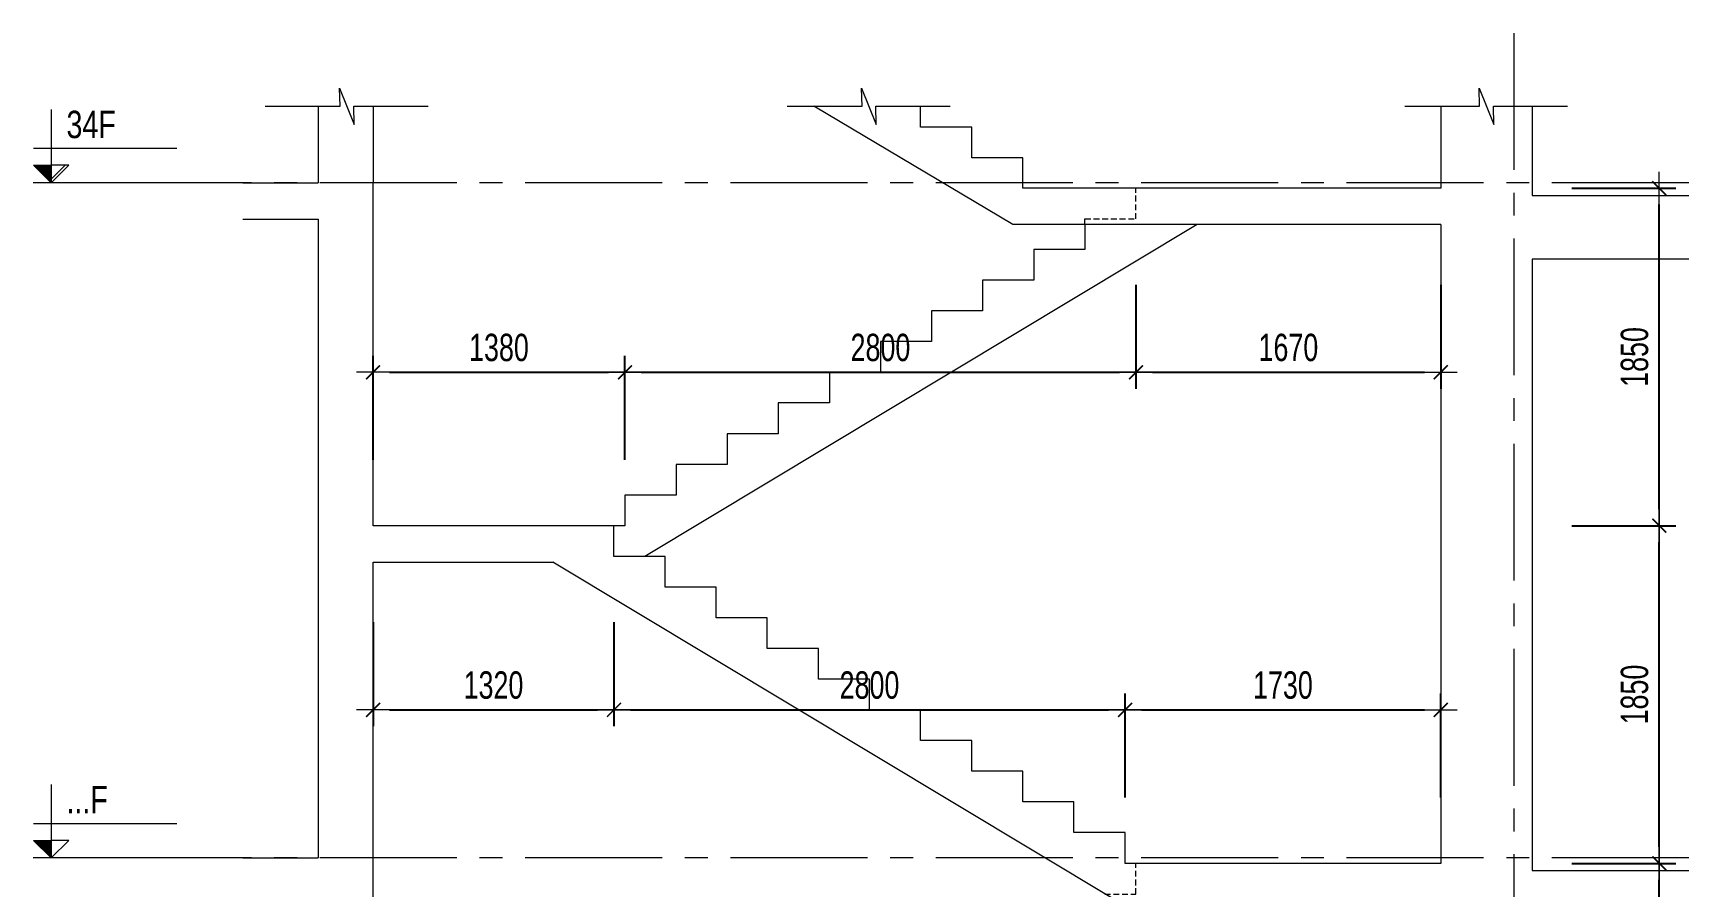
# Model space of a CAD drawing. Header units: millimetres. Extents: x -179076 to 100718, y -27473 to 38481.
# Drawn here: x 75570 to 84641, y -10800 to -6121 of the extents above; entities that cross this region are included whole.
import ezdxf

# ---------------------------------------------------------------- set-up
doc = ezdxf.new("R2010")
doc.units = ezdxf.units.MM
doc.linetypes.add('CENTER2', pattern=[1.125, 0.75, -0.125, 0.125, -0.125])
doc.linetypes.add('HIDDEN2', pattern=[4.762499999999999, 3.175, -1.5875])
doc.layers.get('Defpoints').update_dxf_attribs({"color": 151, "lineweight": 9})
for name, color, linetype, lineweight in [('NDC_S_ANNO', 7, 'Continuous', 20), ('NDC_S_AXIS', 5, 'CENTER2', 13), ('NDC_S_CONTINUOUS', 3, 'Continuous', 20), ('NDC_S_DIM', 1, 'Continuous', 15), ('NDC_S_HIDDEN', 8, 'HIDDEN2', 13), ('NDC_S_SLAB', 2, 'Continuous', 20), ('NDC_S_SYMBOL', 1, 'Continuous', 15), ('NDC_S_TEXT SYMBOL', 7, 'Continuous', 20), ('NDC_S_VN TEXT', 7, 'Continuous', 20)]:
    doc.layers.add(name, color=color, linetype=linetype, lineweight=lineweight)
doc.styles.add('NDC_ANNO', font='', dxfattribs={"width": 0.8})
doc.styles.add('NDC_DIM', font='', dxfattribs={"width": 0.75})
doc.styles.get('NDC_ANNO').set_extended_font_data('Dotum')
doc.styles.get('NDC_DIM').set_extended_font_data('Dotum')
doc.dimstyles.new('NDC_dim_60', dxfattribs={"dimscale": 60, "dimtxt": 2.5, "dimasz": 1.5, "dimexe": 1.5, "dimexo": 2.5, "dimgap": 1, "dimtad": 1, "dimdec": 0, "dimzin": 0, "dimdsep": 46, "dimtxsty": 'NDC_DIM', "dimblk": 'DIMMARK', "dimcen": 0.09, "dimdle": 1.2, "dimclrd": 1, "dimclre": 1, "dimclrt": 3, "dimadec": 0, "dimazin": 0, "dimtfac": 1, "dimtdec": 0, "dimtix": 1, "dimtofl": 0, "dimtmove": 0, "dimatfit": 3, "dimfxl": 8, "dimfxlon": 1, "dimtolj": 1, "dimtzin": 0, "dimarcsym": 0})

# ---------------------------------------------------------------- blocks, each defined once
blk = doc.blocks.new('kata_block_CT')
at = {"layer": 'NDC_S_ANNO'}
blk.add_hatch(color=3, dxfattribs=at).paths.add_polyline_path([(0, 1.596954857557648), (-1.612010908633238, 1.596954857557648), (0, 0)])
at = {"layer": 'NDC_S_ANNO', "ltscale": 50}
h = blk.add_hatch(dxfattribs=at)
h.set_pattern_fill('ANSI31', color=256, scale=1.406250541793835, style=0)
h.set_pattern_definition([(45.00000000000001, (0, 5.456968210637569e-12), (-3.157122508925224, 3.157122508925225), [])])
h.paths.add_polyline_path([(0, 1.596954857557648), (0, 0), (1.612010908924276, 1.596954857557648)])
for p, q in [((-1.592704896858777, 3.140833880479477), (11.46947077315417, 3.140833880479477)), ((11.56125648126181, 5.456968210637569e-12), (-1.63869572513795, 5.456968210637569e-12))]:
    blk.add_line(p, q, dxfattribs=at)
for points in [[(0, 6.69495074864426), (0, 0)], [(0, 0), (-1.612010908924276, 1.596954857557648), (0, 1.596954857557648)], [(0, 0), (1.612010908924276, 1.596954857557648), (0, 1.596954857557648)]]:
    blk.add_lwpolyline(points, dxfattribs=at)
at = {"layer": 'NDC_S_ANNO', "color": 8, "ltscale": 50}
blk.add_lwpolyline([(0, 0), (-1.612010908633238, 1.596954857557648), (0, 1.596954857557648)], dxfattribs=at)
at = {"layer": 'NDC_S_TEXT SYMBOL', "color": 3, "style": 'NDC_ANNO', "width": 0.8}
blk.add_attdef('CT', (1.409564409346785, 4.068271311703938), '', height=2.5, dxfattribs=at)
blk = doc.blocks.new('DIMMARK')
at = {"layer": 'NDC_S_DIM', "color": 1}
blk.add_line((-1.5, 0), (1, 0), dxfattribs=at)
at = {"layer": 'NDC_S_DIM', "color": 2, "const_width": 0.1}
blk.add_lwpolyline([(-0.4242640687119285, -0.4242640687119285), (0.4242640687119285, 0.4242640687119285)], dxfattribs=at)
blk = doc.blocks.new('*D369')
at = {"layer": 'Defpoints', "color": 0, "transparency": 16777216}
for p in [(77432.35806137402, -8821.060993765823), (78752.35806145219, -8821.060993765823), (78752.35806145219, -9830.151902862119)]:
    blk.add_point(p, dxfattribs=at)
at = {"layer": 'NDC_S_DIM', "color": 1, "lineweight": -2, "transparency": 16777216}
for p, q in [((77432.35806137402, -9350.151902862119), (77432.35806137402, -9920.151902862119)), ((78752.35806145219, -9350.151902862119), (78752.35806145219, -9920.151902862119)), ((77522.35806137402, -9830.151902862119), (78662.35806145219, -9830.151902862119))]:
    blk.add_line(p, q, dxfattribs=at)
at = {"layer": 'NDC_S_DIM', "color": 1, "lineweight": -2, "transparency": 16777216, "xscale": 90, "yscale": 90, "zscale": 90, "rotation": 180}
blk.add_blockref('DIMMARK', (77432.35806137402, -9830.151902862119), dxfattribs=at)
at = {"layer": 'NDC_S_DIM', "color": 1, "lineweight": -2, "transparency": 16777216, "xscale": 90, "yscale": 90, "zscale": 90}
blk.add_blockref('DIMMARK', (78752.35806145219, -9830.151902862119), dxfattribs=at)
at = {"layer": 'NDC_S_DIM', "color": 3, "transparency": 16777216, "insert": (78092.3580614131, -9695.050138954384), "char_height": 150, "attachment_point": 5, "style": 'NDC_DIM'}
blk.add_mtext('\\A1;1320', dxfattribs=at)
blk = doc.blocks.new('*D370')
at = {"layer": 'Defpoints', "color": 0, "transparency": 16777216}
for p in [(78752.35806145219, -8821.060993765823), (81552.35806137402, -9830.151902862119), (81552.35806137402, -10641.06099595525)]:
    blk.add_point(p, dxfattribs=at)
at = {"layer": 'NDC_S_DIM', "color": 1, "lineweight": -2, "transparency": 16777216}
for p, q in [((78752.35806145219, -9350.151902862119), (78752.35806145219, -9920.151902862119)), ((81552.35806137402, -10310.15190286212), (81552.35806137402, -9740.151902862119)), ((78842.35806145219, -9830.151902862119), (81462.35806137402, -9830.151902862119))]:
    blk.add_line(p, q, dxfattribs=at)
at = {"layer": 'NDC_S_DIM', "color": 1, "lineweight": -2, "transparency": 16777216, "xscale": 90, "yscale": 90, "zscale": 90, "rotation": 180}
blk.add_blockref('DIMMARK', (78752.35806145219, -9830.151902862119), dxfattribs=at)
at = {"layer": 'NDC_S_DIM', "color": 1, "lineweight": -2, "transparency": 16777216, "xscale": 90, "yscale": 90, "zscale": 90}
blk.add_blockref('DIMMARK', (81552.35806137402, -9830.151902862119), dxfattribs=at)
at = {"layer": 'NDC_S_DIM', "color": 3, "transparency": 16777216, "insert": (80152.3580614131, -9695.050138954384), "char_height": 150, "attachment_point": 5, "style": 'NDC_DIM'}
blk.add_mtext('\\A1;2800', dxfattribs=at)
blk = doc.blocks.new('*D371')
at = {"layer": 'Defpoints', "color": 0, "transparency": 16777216}
for p in [(83282.3580613044, -9830.151902862119), (81552.35806137402, -10641.06099595525), (83282.3580613044, -10671.06099377781)]:
    blk.add_point(p, dxfattribs=at)
at = {"layer": 'NDC_S_DIM', "color": 1, "lineweight": -2, "transparency": 16777216}
for p, q in [((81552.35806137402, -10310.15190286212), (81552.35806137402, -9740.151902862119)), ((83282.3580613044, -10310.15190286212), (83282.3580613044, -9740.151902862119)), ((81642.35806137402, -9830.151902862119), (83192.3580613044, -9830.151902862119))]:
    blk.add_line(p, q, dxfattribs=at)
at = {"layer": 'NDC_S_DIM', "color": 1, "lineweight": -2, "transparency": 16777216, "xscale": 90, "yscale": 90, "zscale": 90, "rotation": 180}
blk.add_blockref('DIMMARK', (81552.35806137402, -9830.151902862119), dxfattribs=at)
at = {"layer": 'NDC_S_DIM', "color": 1, "lineweight": -2, "transparency": 16777216, "xscale": 90, "yscale": 90, "zscale": 90}
blk.add_blockref('DIMMARK', (83282.3580613044, -9830.151902862119), dxfattribs=at)
at = {"layer": 'NDC_S_DIM', "color": 3, "transparency": 16777216, "insert": (82417.35806133921, -9695.050138954384), "char_height": 150, "attachment_point": 5, "style": 'NDC_DIM'}
blk.add_mtext('\\A1;1730', dxfattribs=at)
blk = doc.blocks.new('*D372')
at = {"layer": 'Defpoints', "color": 0, "transparency": 16777216}
for p in [(78812.35806145219, -7980.151902852106), (77432.35806137402, -8821.060993765823), (78812.35806145219, -8821.060993765823)]:
    blk.add_point(p, dxfattribs=at)
at = {"layer": 'NDC_S_DIM', "color": 1, "lineweight": -2, "transparency": 16777216}
for p, q in [((77432.35806137402, -8460.151902852107), (77432.35806137402, -7890.151902852106)), ((78812.35806145219, -8460.151902852107), (78812.35806145219, -7890.151902852106)), ((77522.35806137402, -7980.151902852106), (78722.35806145219, -7980.151902852106))]:
    blk.add_line(p, q, dxfattribs=at)
at = {"layer": 'NDC_S_DIM', "color": 1, "lineweight": -2, "transparency": 16777216, "xscale": 90, "yscale": 90, "zscale": 90, "rotation": 180}
blk.add_blockref('DIMMARK', (77432.35806137402, -7980.151902852106), dxfattribs=at)
at = {"layer": 'NDC_S_DIM', "color": 1, "lineweight": -2, "transparency": 16777216, "xscale": 90, "yscale": 90, "zscale": 90}
blk.add_blockref('DIMMARK', (78812.35806145219, -7980.151902852106), dxfattribs=at)
at = {"layer": 'NDC_S_DIM', "color": 3, "transparency": 16777216, "insert": (78122.3580614131, -7845.050138944373), "char_height": 150, "attachment_point": 5, "style": 'NDC_DIM'}
blk.add_mtext('\\A1;1380', dxfattribs=at)
blk = doc.blocks.new('*D373')
at = {"layer": 'Defpoints', "color": 0, "transparency": 16777216}
for p in [(81612.35806137402, -7139.24281193839), (81612.35806137402, -7980.151902852106), (78812.35806145219, -8821.060993765823)]:
    blk.add_point(p, dxfattribs=at)
at = {"layer": 'NDC_S_DIM', "color": 1, "lineweight": -2, "transparency": 16777216}
for p, q in [((81612.35806137402, -7500.151902852106), (81612.35806137402, -8070.151902852106)), ((78812.35806145219, -8460.151902852107), (78812.35806145219, -7890.151902852106)), ((78902.35806145219, -7980.151902852106), (81522.35806137402, -7980.151902852106))]:
    blk.add_line(p, q, dxfattribs=at)
at = {"layer": 'NDC_S_DIM', "color": 1, "lineweight": -2, "transparency": 16777216, "xscale": 90, "yscale": 90, "zscale": 90, "rotation": 180}
blk.add_blockref('DIMMARK', (78812.35806145219, -7980.151902852106), dxfattribs=at)
at = {"layer": 'NDC_S_DIM', "color": 1, "lineweight": -2, "transparency": 16777216, "xscale": 90, "yscale": 90, "zscale": 90}
blk.add_blockref('DIMMARK', (81612.35806137402, -7980.151902852106), dxfattribs=at)
at = {"layer": 'NDC_S_DIM', "color": 3, "transparency": 16777216, "insert": (80212.3580614131, -7845.050138944373), "char_height": 150, "attachment_point": 5, "style": 'NDC_DIM'}
blk.add_mtext('\\A1;2800', dxfattribs=at)
blk = doc.blocks.new('*D374')
at = {"layer": 'Defpoints', "color": 0, "transparency": 16777216}
for p in [(81612.35806137402, -7139.24281193839), (83282.3580613044, -7171.060993757906), (83282.3580613044, -7980.151902852106)]:
    blk.add_point(p, dxfattribs=at)
at = {"layer": 'NDC_S_DIM', "color": 1, "lineweight": -2, "transparency": 16777216}
for p, q in [((81612.35806137402, -7500.151902852106), (81612.35806137402, -8070.151902852106)), ((83282.3580613044, -7500.151902852106), (83282.3580613044, -8070.151902852106)), ((81702.35806137402, -7980.151902852106), (83192.3580613044, -7980.151902852106))]:
    blk.add_line(p, q, dxfattribs=at)
at = {"layer": 'NDC_S_DIM', "color": 1, "lineweight": -2, "transparency": 16777216, "xscale": 90, "yscale": 90, "zscale": 90, "rotation": 180}
blk.add_blockref('DIMMARK', (81612.35806137402, -7980.151902852106), dxfattribs=at)
at = {"layer": 'NDC_S_DIM', "color": 1, "lineweight": -2, "transparency": 16777216, "xscale": 90, "yscale": 90, "zscale": 90}
blk.add_blockref('DIMMARK', (83282.3580613044, -7980.151902852106), dxfattribs=at)
at = {"layer": 'NDC_S_DIM', "color": 3, "transparency": 16777216, "insert": (82447.35806133921, -7845.050138944373), "char_height": 150, "attachment_point": 5, "style": 'NDC_DIM'}
blk.add_mtext('\\A1;1670', dxfattribs=at)
blk = doc.blocks.new('*D478')
at = {"layer": 'Defpoints', "color": 0, "transparency": 16777216}
for p in [(81552.35806137405, -10671.06099377782), (84479.36586647395, -10671.06099377782), (78812.35806145234, -12521.06099376583)]:
    blk.add_point(p, dxfattribs=at)
at = {"layer": 'NDC_S_DIM', "color": 1, "lineweight": -2, "transparency": 16777216}
for p, q in [((83999.36586647395, -10671.06099377782), (84569.36586647395, -10671.06099377782)), ((84479.36586647395, -12431.06099376583), (84479.36586647395, -10761.06099377782)), ((83999.36586647395, -12521.06099376583), (84569.36586647395, -12521.06099376583))]:
    blk.add_line(p, q, dxfattribs=at)
at = {"layer": 'NDC_S_DIM', "color": 1, "lineweight": -2, "transparency": 16777216, "xscale": 90, "yscale": 90, "zscale": 90}
for p, rotation in [((84479.36586647395, -10671.06099377782), 90), ((84479.36586647395, -12521.06099376583), 270)]:
    blk.add_blockref('DIMMARK', p, dxfattribs=dict(at, rotation=rotation))
at = {"layer": 'NDC_S_DIM', "color": 3, "transparency": 16777216, "insert": (84344.2641025662, -11596.06099377185), "char_height": 150, "attachment_point": 5, "rotation": 90, "style": 'NDC_DIM'}
blk.add_mtext('\\A1;1850', dxfattribs=at)
blk = doc.blocks.new('*D536')
at = {"layer": 'Defpoints', "color": 0, "transparency": 16777216}
for p in [(78812.35806145222, -8821.060993765826), (84479.36586647398, -8821.060993765826), (81552.35806137405, -10671.06099377782)]:
    blk.add_point(p, dxfattribs=at)
at = {"layer": 'NDC_S_DIM', "color": 1, "lineweight": -2, "transparency": 16777216}
for p, q in [((83999.36586647398, -8821.060993765826), (84569.36586647398, -8821.060993765826)), ((84479.36586647398, -10581.06099377782), (84479.36586647398, -8911.060993765826)), ((83999.36586647398, -10671.06099377782), (84569.36586647398, -10671.06099377782))]:
    blk.add_line(p, q, dxfattribs=at)
at = {"layer": 'NDC_S_DIM', "color": 1, "lineweight": -2, "transparency": 16777216, "xscale": 90, "yscale": 90, "zscale": 90}
for p, rotation in [((84479.36586647398, -8821.060993765826), 90), ((84479.36586647398, -10671.06099377782), 270)]:
    blk.add_blockref('DIMMARK', p, dxfattribs=dict(at, rotation=rotation))
at = {"layer": 'NDC_S_DIM', "color": 3, "transparency": 16777216, "insert": (84344.26410256623, -9746.060993771844), "char_height": 150, "attachment_point": 5, "rotation": 90, "style": 'NDC_DIM'}
blk.add_mtext('\\A1;1850', dxfattribs=at)
blk = doc.blocks.new('*D537')
at = {"layer": 'Defpoints', "color": 0, "transparency": 16777216}
for p in [(80992.3580613702, -6971.060995955248), (84479.365866474, -6971.060995955248), (78812.35806145222, -8821.060993765826)]:
    blk.add_point(p, dxfattribs=at)
at = {"layer": 'NDC_S_DIM', "color": 1, "lineweight": -2, "transparency": 16777216}
for p, q in [((83999.365866474, -6971.060995955248), (84569.365866474, -6971.060995955248)), ((84479.365866474, -8731.060993765826), (84479.365866474, -7061.060995955248)), ((83999.365866474, -8821.060993765826), (84569.365866474, -8821.060993765826))]:
    blk.add_line(p, q, dxfattribs=at)
at = {"layer": 'NDC_S_DIM', "color": 1, "lineweight": -2, "transparency": 16777216, "xscale": 90, "yscale": 90, "zscale": 90}
for p, rotation in [((84479.365866474, -6971.060995955248), 90), ((84479.365866474, -8821.060993765826), 270)]:
    blk.add_blockref('DIMMARK', p, dxfattribs=dict(at, rotation=rotation))
at = {"layer": 'NDC_S_DIM', "color": 3, "transparency": 16777216, "insert": (84344.26410256626, -7896.06099486056), "char_height": 150, "attachment_point": 5, "rotation": 90, "style": 'NDC_DIM'}
blk.add_mtext('\\A1;1850', dxfattribs=at)

msp = doc.modelspace()

# ---------------------------------------------------------------- linework, layer by layer
at = {"layer": 'NDC_S_AXIS', "ltscale": 1000}
for p, q in [((83682.35806132, -6121.442662358916), (83682.35806132, -25913.11414525133)), ((84641.42578474196, -6941.060995955245), (75574.20927440524, -6941.060995955245)), ((84641.42578474196, -10641.06099595525), (75574.20927440524, -10641.06099595525))]:
    msp.add_line(p, q, dxfattribs=at)
at = {"layer": 'NDC_S_CONTINUOUS'}
msp.add_line((81947.80625251032, -7171.060993757906), (78920.7792254849, -8989.24281194852), dxfattribs=at)
msp.add_lwpolyline([(81332.35806137402, -7171.060995989937), (81332.35806137402, -7307.424630121203), (81052.35806137402, -7307.424630121203), (81052.35806137402, -7475.606448304016), (80772.35806137402, -7475.606448304016), (80772.35806137402, -7643.788266486713), (80492.35806137402, -7643.788266486713), (80492.35806137402, -7811.97008466941), (80212.35806137402, -7811.97008466941), (80212.35806137402, -7980.151902852106), (79932.35806137402, -7980.151902852106), (79932.35806137402, -8148.333721034803), (79652.35806137402, -8148.333721034803), (79652.35806137402, -8316.515539217617), (79372.35806137402, -8316.515539217617), (79372.35806137402, -8484.697357400313), (79092.35806137402, -8484.697357400313), (79092.35806137402, -8652.87917558301), (78812.35806145219, -8652.87917558301), (78812.35806145219, -8821.060993765823), (78752.35806145219, -8821.060993765823)], dxfattribs=at)
at = {"layer": 'NDC_S_HIDDEN', "ltscale": 10}
for points in [[(81332.35806137402, -7171.060995989937), (81332.35806137402, -7139.24281193839), (81612.35806137402, -7139.24281193839), (81612.35806137402, -6971.060995955245)], [(81441.338880258, -10839.24281193851), (81612.35806137414, -10839.24281193851), (81612.35806137414, -10675.60644830204)]]:
    msp.add_lwpolyline(points, dxfattribs=at)
at = {"layer": 'NDC_S_SLAB'}
for p, q in [((77132.35806137414, -6522.700012990789), (77132.35806137414, -6941.060995955245)), ((83782.35806132012, -6522.700012944223), (83782.35806132012, -7011.060995989937)), ((76719.24060661698, -6941.060995957573), (77132.35806137414, -6941.060995955245)), ((77432.35806137402, -8821.060993765823), (77432.35806137402, -6941.060993745333)), ((83782.35806132012, -7011.060995989937), (84641.42578474208, -7011.060995989937)), ((76719.24060661686, -7141.060993745449), (77132.35806143712, -7141.060993745449)), ((77132.35806137402, -7141.060993745449), (77132.35806137402, -10641.06099374545)), ((83282.35806130452, -7171.060995989937), (80937.33888031324, -7171.060995989937)), ((81496.90987023295, -10871.06099377781), (78416.90987031927, -9021.060993765823)), ((76719.24060661686, -10641.06099374545), (77132.35806137402, -10641.06099374545)), ((77432.35806137402, -12521.06099376582), (77432.35806137402, -10641.06099374533))]:
    msp.add_line(p, q, dxfattribs=at)
for points in [[(77432.36098741574, -6522.700012990789), (77432.36098741574, -6941.060995957573)], [(80937.33888031324, -7171.060995989937), (79848.09242887518, -6522.700012990789)], [(83282.35806130452, -6971.060995955245), (80992.35806137018, -6971.060995955245), (80992.35806137018, -6804.394329288501), (80712.35806137018, -6804.394329288501), (80712.35806137018, -6637.727662621756), (80432.35806137018, -6637.727662621756), (80432.35806137018, -6522.700012990789)], [(83282.35806130452, -6522.700012944223), (83282.35806130452, -6971.060995989937)], [(83282.3580613044, -7171.060993757906), (83282.3580613044, -10671.06099377781)], [(84641.42578474196, -7361.060995989587), (83782.35806132, -7361.060995989587), (83782.35806132, -10711.06099377781), (84641.42578474196, -10711.06099377781)], [(83282.3580613044, -10671.06099377781), (81552.35806137402, -10671.06099377781), (81552.35806137402, -10502.87917559302), (81272.35806145219, -10502.87917559302), (81272.35806145219, -10334.69735741021), (80992.35806145219, -10334.69735741021), (80992.35806145219, -10166.51553922751), (80712.35806145219, -10166.51553922751), (80712.35806145219, -9998.333721044815), (80432.35806145219, -9998.333721044815), (80432.35806145219, -9830.151902862119), (80152.35806145219, -9830.151902862119), (80152.35806145219, -9661.970084679422), (79872.35806145219, -9661.970084679422), (79872.35806145219, -9493.78826649661), (79592.35806145219, -9493.78826649661), (79592.35806145219, -9325.606448313913), (79312.35806145219, -9325.606448313913), (79312.35806145219, -9157.424630131216), (79032.35806145219, -9157.424630131216), (79032.35806145219, -8989.24281194852), (78752.35806145219, -8989.24281194852), (78752.35806145219, -8821.060993765823), (77432.35806137402, -8821.060993765823)], [(77432.35806137402, -9021.060993765823), (78416.90987031927, -9021.060993765823)], [(77432.35806137402, -10641.06099374545), (77432.35806137402, -9021.060993765823)]]:
    msp.add_lwpolyline(points, dxfattribs=at)
at = {"layer": 'NDC_S_SYMBOL', "elevation": -1.522910461903844e-10}
for points in [[(76842.07972859821, -6522.700012990789), (77251.69629008879, -6522.700012990789), (77249.52237719108, -6422.700012990789), (77329.52237763812, -6622.700013177054), (77327.34846436788, -6522.700012990789), (77733.63398412938, -6522.700012990789)], [(79701.94305867565, -6522.700012990789), (80111.55962016623, -6522.700012990789), (80109.38570726852, -6422.700012990789), (80189.38570771556, -6622.700013177054), (80187.21179444532, -6522.700012990789), (80593.49731420682, -6522.700012990789)]]:
    msp.add_lwpolyline(points, dxfattribs=at)
at = {"layer": 'NDC_S_SYMBOL'}
msp.add_lwpolyline([(83084.91541249593, -6522.700012944223), (83494.53197398651, -6522.700012944223), (83492.3580610888, -6422.700012944223), (83572.35806153584, -6622.700013130488), (83570.1841482656, -6522.700012944223), (83976.4696680271, -6522.700012944223)], dxfattribs=at)

# ---------------------------------------------------------------- block references
at = {"layer": 'NDC_S_VN TEXT', "xscale": 60, "yscale": 60, "zscale": 60}
for p, values in [((75668.56275745979, -6941.060995955652), {'CT': '34F'}), ((75668.56275745979, -10641.06099595565), {'CT': '...F'})]:
    msp.add_blockref('kata_block_CT', p, dxfattribs=at).add_auto_attribs(values)

# ---------------------------------------------------------------- dimensions: what is measured, and where the dimension line sits
at = {"layer": 'NDC_S_DIM'}
for base, p1, p2, picture, middle in [((84479.365866474, -6971.060995955248), (78812.35806145219, -8821.060993765823), (80992.35806137018, -6971.060995955245), '*D537', (84344.26410256626, -7896.06099486056)), ((84479.36586647398, -8821.060993765826), (81552.35806137402, -10671.06099377781), (78812.35806145219, -8821.060993765823), '*D536', (84344.26410256623, -9746.060993771844)), ((84479.36586647395, -10671.06099377782), (78812.35806145231, -12521.06099376582), (81552.35806137402, -10671.06099377781), '*D478', (84344.2641025662, -11596.06099377185))]:
    dim = msp.add_linear_dim(base=base, p1=p1, p2=p2, angle=90, dimstyle='NDC_dim_60', override={"dimtmove": 1}, dxfattribs=at)
    dim.commit()
    dim.dimension.update_dxf_attribs({"geometry": picture, "text_midpoint": middle})
for base, p1, p2, picture, middle in [((81612.35806137402, -7980.151902852106), (78812.35806145219, -8821.060993765823), (81612.35806137402, -7139.24281193839), '*D373', (80212.3580614131, -7845.050138944373)), ((83282.3580613044, -7980.151902852106), (81612.35806137402, -7139.24281193839), (83282.3580613044, -7171.060993757906), '*D374', (82447.35806133921, -7845.050138944373)), ((81552.35806137402, -9830.151902862119), (78752.35806145219, -8821.060993765823), (81552.35806137402, -10641.06099595525), '*D370', (80152.3580614131, -9695.050138954384)), ((83282.3580613044, -9830.151902862119), (81552.35806137402, -10641.06099595525), (83282.3580613044, -10671.06099377781), '*D371', (82417.35806133921, -9695.050138954384))]:
    dim = msp.add_linear_dim(base=base, p1=p1, p2=p2, dimstyle='NDC_dim_60', override={"dimtmove": 1}, dxfattribs=at)
    dim.commit()
    dim.dimension.update_dxf_attribs({"geometry": picture, "text_midpoint": middle})
for base, p2, picture, middle in [((78812.35806145219, -7980.151902852106), (78812.35806145219, -8821.060993765823), '*D372', (78122.3580614131, -7845.050138944373)), ((78752.35806145219, -9830.151902862119), (78752.35806145219, -8821.060993765823), '*D369', (78092.3580614131, -9695.050138954384))]:
    dim = msp.add_linear_dim(base=base, p1=(77432.35806137402, -8821.060993765823), p2=p2, dimstyle='NDC_dim_60', dxfattribs=at)
    dim.commit()
    dim.dimension.update_dxf_attribs({"geometry": picture, "text_midpoint": middle})

doc.saveas('drawing.dxf')
